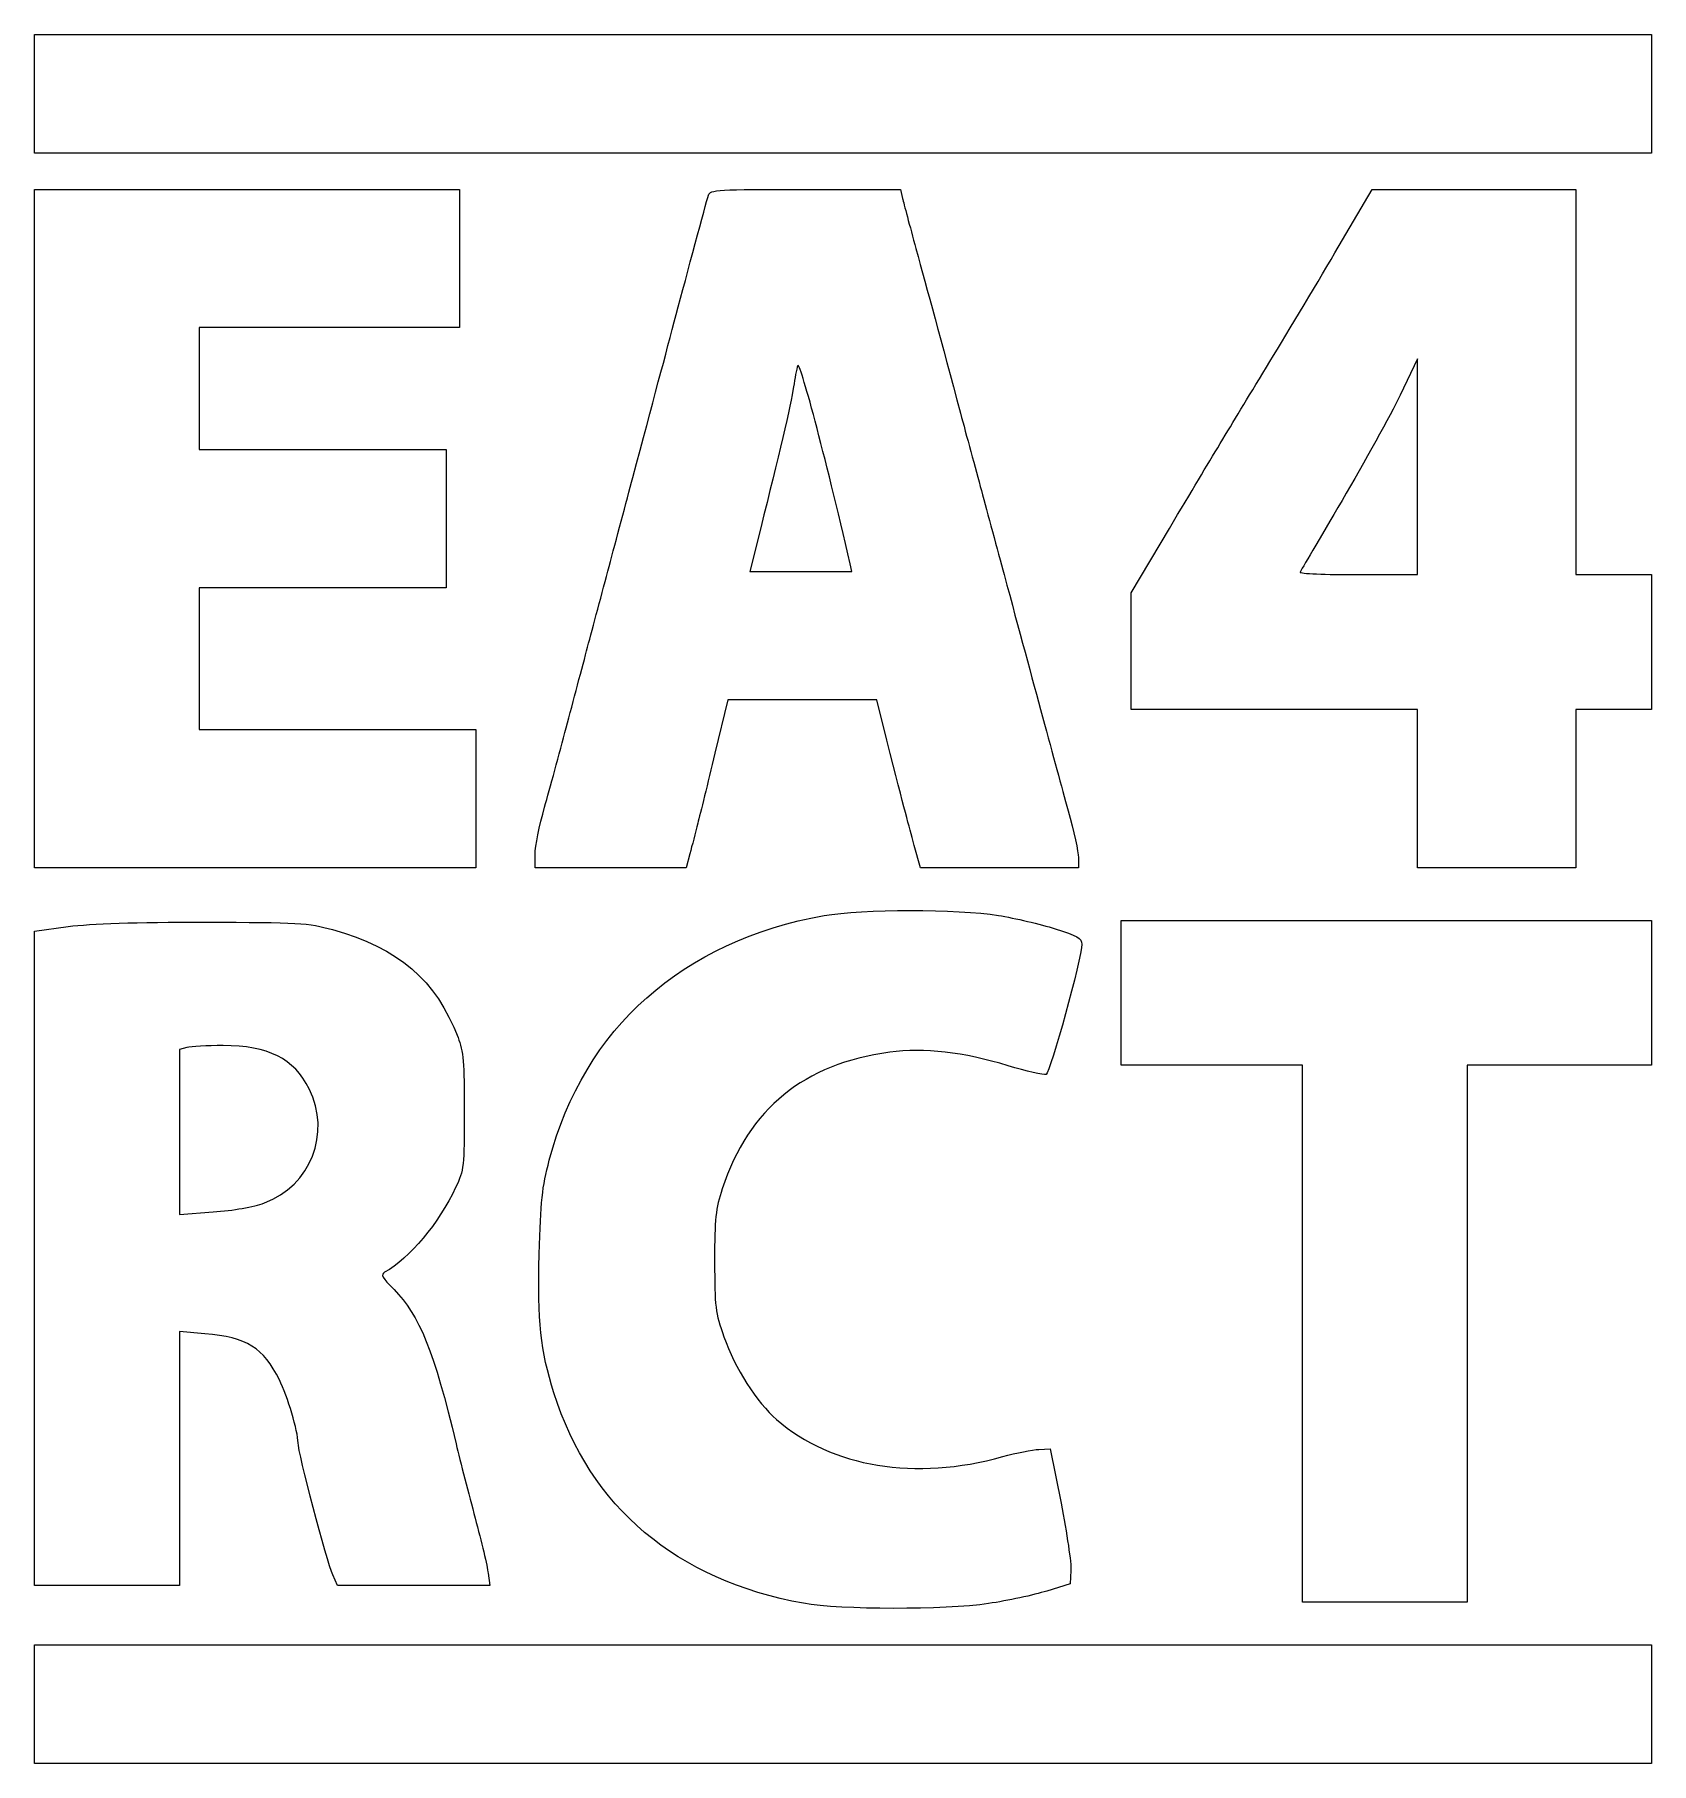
# Model space of a CAD drawing. Extents: x 62 to 515, y 249 to 733.
import ezdxf

# ---------------------------------------------------------------- set-up
doc = ezdxf.new("R2010")
doc.units = 0
doc.layers.add('Layer_1', color=7, linetype='CONTINUOUS')

msp = doc.modelspace()

# ---------------------------------------------------------------- linework, layer by layer
at = {"layer": 'Layer_1', "color": 7}
for points in [[(62.132854, 716.584411), (62.132854, 733.188858), (288.599159, 733.188858), (515.065465, 733.188858), (515.065465, 716.584411), (515.065465, 699.979963), (288.599159, 699.979963), (62.132854, 699.979963)], [(62.132854, 594.818379), (62.132854, 689.832782), (121.632151, 689.832782), (181.131452, 689.832782), (181.131452, 670.460927), (181.131452, 651.089044), (144.693896, 651.089044), (108.25634, 651.089044), (108.25634, 634.023371), (108.25634, 616.957642), (142.848955, 616.957642), (177.441574, 616.957642), (177.441574, 597.585787), (177.441574, 578.213932), (142.848955, 578.213932), (108.25634, 578.213932), (108.25634, 558.380835), (108.25634, 538.547726), (147.00007, 538.547726), (185.7438, 538.547726), (185.7438, 519.175871), (185.7438, 499.804016), (123.938325, 499.804016), (62.132854, 499.804016)], [(417.283682, 369.274535), (417.283682, 444.45583), (391.915757, 444.45583), (366.547833, 444.45583), (366.547833, 464.750164), (366.547833, 485.044498), (440.806649, 485.044498), (515.065465, 485.044498), (515.065465, 464.750164), (515.065465, 444.45583), (489.236315, 444.45583), (463.407165, 444.45583), (463.407165, 369.274535), (463.407165, 294.093269), (440.345424, 294.093269), (417.283682, 294.093269)], [(126.502367, 405.887811)], [(62.132854, 265.496683), (62.132854, 282.101159), (288.599159, 282.101159), (515.065465, 282.101159), (515.065465, 265.496683), (515.065465, 248.892236), (288.599159, 248.892236), (62.132854, 248.892236)]]:
    msp.add_lwpolyline(points, close=True, dxfattribs=at)
for points in [[(278.035356, 689.832782), (304.707232, 689.832782), (305.292472, 687.296001)], [(426.422239, 672.07523), (436.875052, 689.832782), (465.361909, 689.832782), (493.848794, 689.832782), (493.848794, 635.8683), (493.848794, 581.903819), (504.457172, 581.903819), (515.065578, 581.903819), (515.065578, 562.993189), (515.065578, 544.08257), (504.457172, 544.08257), (493.848794, 544.08257), (493.848794, 521.943279), (493.848794, 499.804016), (471.709502, 499.804016), (449.570239, 499.804016), (449.570239, 521.943279), (449.570126, 521.943279)], [(449.537528, 612.114678), (449.504929, 642.325595), (444.633506, 632.178414)], [(432.911225, 581.903819), (449.570069, 581.903819), (449.537471, 612.114678), (449.537528, 612.114678)], [(265.549054, 595.049006), (262.455548, 582.826269), (276.78797, 582.826269), (291.120406, 582.826269), (290.637978, 584.901825)], [(449.570126, 521.943279), (449.570126, 544.08257), (409.442683, 544.08257), (369.315241, 544.08257), (369.32091, 560.456379), (369.32658, 576.830228), (380.03658, 594.818379)], [(300.909005, 535.54972), (298.045077, 546.849978), (277.178896, 546.844309), (256.312729, 546.838639), (252.721134, 531.852945)], [(245.71868, 503.722063), (244.710765, 499.80155), (223.529508, 499.80155), (202.348256, 499.80155), (202.348256, 503.607997), (202.348256, 503.610435)], [(354.555751, 502.629534), (354.555751, 499.804016), (332.44302, 499.804016), (310.33029, 499.804016), (308.579046, 506.030683)], [(62.132854, 390.387572), (62.132854, 482.069537), (71.588169, 483.326391)], [(104.79708, 449.409232), (102.721521, 448.852989), (102.721521, 425.780022), (102.721521, 402.707027), (112.147319, 403.375266)], [(109.870662, 369.255827), (102.721521, 369.893197), (102.721521, 334.299402), (102.721521, 298.705606), (82.427187, 298.705606), (62.132854, 298.705606), (62.132854, 390.387572)], [(343.46503, 336.87275), (346.672602, 336.98812), (349.673216, 321.767376)], [(189.20308, 302.164866), (189.627463, 298.705606), (168.298846, 298.705606), (146.970218, 298.705606), (145.64571, 301.703641)], [(352.461685, 302.891499), (352.249654, 299.236394), (345.665395, 297.17932)], [(277.529598, 293.74509), (277.529513, 293.744976)]]:
    msp.add_lwpolyline(points, dxfattribs=at)
for points in [[(241.886154, 654.77893), (244.844504, 665.937513), (250.11068, 685.475308), (250.899364, 688.218452)], [(250.899364, 688.218452), (251.327594, 689.708001), (253.425345, 689.832782), (278.035356, 689.832782)], [(305.292472, 687.296001), (305.614375, 685.90076), (307.299515, 679.570316), (309.037238, 673.228335)], [(309.037238, 673.228335), (312.165411, 661.811686), (316.002813, 647.62746), (321.515461, 627.104823)], [(407.24932, 640.019412), (412.04537, 647.883485), (420.673181, 662.3086), (426.422239, 672.07523)], [(229.724164, 609.116672), (235.408876, 630.410049), (239.011824, 643.937375), (241.886154, 654.77893)], [(275.905885, 640.480666), (275.604619, 639.465948), (275.081343, 636.767705), (274.743085, 634.484597)], [(290.637978, 584.901825), (283.508929, 615.572719), (276.434632, 642.261504), (275.905885, 640.480666)], [(380.03658, 594.818379), (392.971861, 616.543982), (396.007937, 621.586987), (407.24932, 640.019412)], [(274.743085, 634.484597), (274.073683, 629.966738), (270.417784, 614.285507), (265.549054, 595.049006)], [(444.633506, 632.178414), (441.954227, 626.59745), (434.64685, 613.313904), (428.394841, 602.659378)], [(321.515461, 627.104823), (323.082709, 621.270187), (325.720035, 611.515094), (327.376205, 605.426786)], [(223.087572, 584.209973), (224.976869, 591.313), (227.96331, 602.52099), (229.724164, 609.116672)], [(327.376205, 605.426786), (329.032346, 599.338477), (331.894148, 588.753145), (333.735704, 581.903819)], [(428.394841, 602.659378), (422.14286, 592.004852), (416.853156, 582.976165), (416.639962, 582.595671)], [(217.061861, 561.609485), (218.486716, 566.936748), (221.198281, 577.106974), (223.087572, 584.209973)], [(333.735704, 581.903819), (342.189298, 550.462535), (347.977644, 529.142825), (351.689981, 515.774721)], [(416.639962, 582.595671), (416.426797, 582.215148), (423.748828, 581.903819), (432.911225, 581.903819)], [(211.064545, 539.00898), (212.938209, 546.111978), (215.637004, 556.282233), (217.061861, 561.609485)], [(205.00306, 516.75565), (206.463209, 521.891972), (209.190869, 531.905953), (211.064545, 539.00898)], [(308.579046, 506.030683), (306.822331, 512.27674), (306.211068, 514.629269), (300.909005, 535.54972)], [(252.721134, 531.852945), (250.745754, 523.610816), (248.588872, 514.791694), (247.92806, 512.254885)], [(202.348256, 503.610435), (202.348256, 505.703991), (203.54292, 511.619329), (205.00306, 516.75565)], [(351.689981, 515.774721), (353.266157, 510.09891), (354.555751, 504.183572), (354.555751, 502.629534)], [(247.92806, 512.254885), (247.267247, 509.718104), (246.273024, 505.878321), (245.71868, 503.722063)], [(71.588169, 483.326391), (77.903779, 484.165899), (90.539169, 484.570828), (109.640044, 484.545798)], [(109.640044, 484.545798), (136.304671, 484.510932), (138.735176, 484.369767), (145.616366, 482.456721)], [(206.318889, 417.894066), (216.050936, 454.819833), (243.757984, 479.478189), (283.286472, 486.392598)], [(283.286472, 486.392598), (293.957348, 488.259213), (320.715326, 488.280954), (332.11355, 486.432283)], [(332.11355, 486.432283), (336.766847, 485.677559), (343.927502, 484.000724), (348.026145, 482.705972)], [(145.616366, 482.456721), (164.112982, 477.314476), (174.547987, 468.341717), (180.758599, 452.23886)], [(348.026145, 482.705972), (354.211285, 480.752079), (355.478202, 480.024935), (355.478202, 478.428832)], [(355.478202, 478.428832), (355.478202, 474.446353), (346.709112, 442.373811), (345.492624, 441.907002)], [(180.758599, 452.23886), (182.245277, 448.384224), (182.515156, 445.204205), (182.515156, 431.541241)], [(114.925575, 449.97806), (110.496455, 449.969556), (105.938634, 449.715005), (104.79708, 449.409232)], [(139.063711, 437.843225), (134.813183, 446.372901), (127.602533, 449.997874), (114.925575, 449.97806)], [(301.675294, 448.117625), (277.597261, 444.862318), (262.285413, 432.372643), (254.776833, 409.863203)], [(334.873162, 444.316762), (322.315824, 448.183984), (311.405329, 449.433128), (301.675294, 448.117625)], [(345.492624, 441.907002), (344.808283, 441.644513), (340.029524, 442.728794), (334.873162, 444.316762)], [(126.502367, 405.887811), (139.480262, 410.743446), (145.251666, 425.425606), (139.063711, 437.843225)], [(182.515156, 431.541241), (182.515156, 416.029918), (182.420053, 415.195228), (180.085723, 410.216854)], [(203.502118, 391.559329), (203.889611, 406.29515), (204.318337, 410.303509), (206.318889, 417.894066)], [(180.085723, 410.216854), (175.398384, 400.220334), (167.145177, 390.368296), (160.204303, 386.484009)], [(254.776833, 409.863203), (252.899518, 404.235298), (252.624359, 401.628643), (252.634564, 389.568869)], [(112.147319, 403.375266), (117.775528, 403.774299), (123.559081, 404.78658), (126.502367, 405.887811)], [(207.627752, 352.670088), (203.810196, 364.816715), (202.999779, 372.455915), (203.502118, 391.559329)], [(252.634564, 389.568869), (252.645902, 376.791647), (252.844328, 375.169266), (255.230405, 368.387235)], [(160.204303, 386.484009), (159.025348, 385.824217), (159.485238, 384.972945), (162.826404, 381.630331)], [(162.826404, 381.630331), (169.934644, 374.519027), (174.019348, 364.36422), (180.22686, 338.371795)], [(130.71098, 356.359975), (126.221006, 365.370576), (121.637602, 368.206753), (109.870662, 369.255827)], [(255.230405, 368.387235), (258.261066, 359.773739), (264.519482, 349.942252), (269.972632, 345.228406)], [(135.930183, 338.699906), (135.930645, 341.882107), (133.023342, 351.719433), (130.71098, 356.359975)], [(277.529513, 293.744976), (242.03075, 300.147987), (217.684749, 320.670935), (207.627752, 352.670088)], [(269.972632, 345.228406), (285.466791, 331.834876), (308.885357, 327.989594), (333.338939, 334.823839)], [(145.64571, 301.703641), (144.061736, 305.288957), (135.929835, 336.254854), (135.930183, 338.699906)], [(180.22686, 338.371795), (181.377952, 333.551906), (183.773018, 324.21189), (185.549224, 317.616236)], [(333.338939, 334.823839), (337.14411, 335.887313), (341.70086, 336.80931), (343.46503, 336.87275)], [(349.673216, 321.767376), (351.323546, 313.395959), (352.578359, 304.90183), (352.461685, 302.891499)], [(185.549224, 317.616236), (187.32543, 311.020583), (188.969666, 304.067452), (189.20308, 302.164866)], [(345.665395, 297.17932), (342.04405, 296.047928), (334.726328, 294.475606), (329.40377, 293.685279)], [(329.40377, 293.685279), (316.978923, 291.840378), (287.903452, 291.873855), (277.529598, 293.74509)]]:
    msp.add_open_spline(points, degree=3, dxfattribs=at)

doc.saveas('drawing.dxf')
